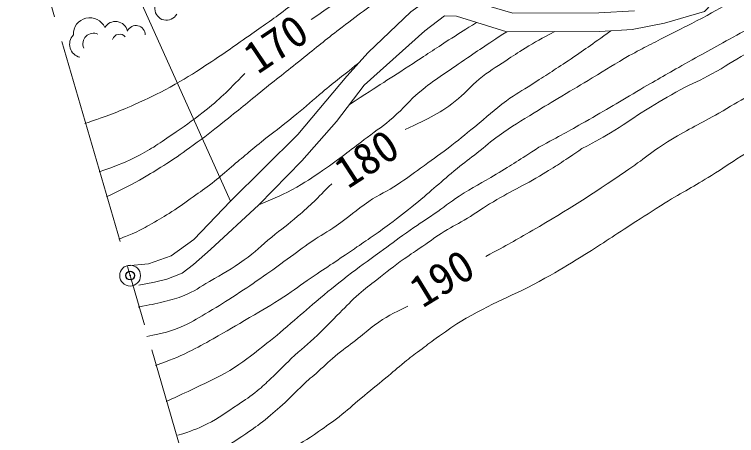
# Model space of a CAD drawing. Units: millimetres, scale not verified. Extents: x 40000 to 680000, y 20000 to 380000.
# Drawn here: x 80451 to 122074, y 242229 to 266510 of the extents above; entities that cross this region are included whole.
import ezdxf
from ezdxf.enums import TextEntityAlignment as Align

# ---------------------------------------------------------------- set-up
doc = ezdxf.new("R2010")
doc.units = ezdxf.units.MM
doc.header["$LTSCALE"] = 1000
doc.header["$PDMODE"] = 32
doc.header["$PDSIZE"] = 500
doc.linetypes.add('CHAIN', pattern=[18.5, 12, -1.5, 3.5, -1.5])
for name, color, linetype, lineweight in [('M-BGD', 7, 'Continuous', 13), ('M-BMK', 2, 'CHAIN', 13), ('M-BMK-SRVR', 3, 'Continuous', 13), ('M-STR-HTXT', 7, 'Continuous', 13)]:
    doc.layers.add(name, color=color, linetype=linetype, lineweight=lineweight)
doc.layers.add('M-BGD-RSTR', color=6, linetype='Continuous')
doc.styles.add('ＭＳ ゴシック', font='')
doc.styles.get('ＭＳ ゴシック').set_extended_font_data('MS Gothic')

msp = doc.modelspace()

# ---------------------------------------------------------------- linework, layer by layer
at = {"layer": 'M-BGD'}
for points in [[(122365, 268924), (120218, 266672), (117923, 266012), (116058, 265633)], [(99609, 262951), (100838, 264318), (103306, 266653), (104902, 267820), (105493, 267761), (107015, 267214), (109172, 266579), (114137, 266594), (116191, 266727)], [(116058, 265633), (114196, 265530), (108832, 265515), (105936, 266402), (105242, 266431), (104104, 265574), (100614, 262423)], [(86923, 252015), (88179, 252124), (89485, 252601), (90791, 253531), (92902, 255741), (96795, 259585), (99609, 262951)], [(100614, 262423), (99006, 260338), (97021, 258077), (94534, 255540), (91746, 252953), (90766, 252099), (90113, 251596), (89234, 251245), (88531, 251069), (87630, 250909)]]:
    msp.add_lwpolyline(points, dxfattribs=at)
for centre, radius, start, end in [((89211, 266844), 669, 106.3154, 332.099), ((84790, 265382), 943, 23.1275, 183.4423), ((86271, 265395), 710, 12.7167, 149.791), ((87455, 265332), 538, 359.2822, 155.9563), ((84393, 264789), 764, 135.4441, 257.3349), ((85006, 264821), 608, 65.8409, 204.1591), ((86516, 264944), 427, 41.1653, 162.2135)]:
    msp.add_arc(centre, radius, start, end, dxfattribs=at)
for points, knots in [([(84514, 260221), (85881, 260702), (86277, 260829), (87367, 261315), (88184, 261680), (88641, 261889), (89426, 262320), (90253, 262773), (90696, 263063), (91486, 263576), (92475, 264217), (93008, 264607), (93973, 265284), (94803, 265865), (95278, 266176), (96083, 266791), (96815, 267350), (97194, 267703), (97917, 268273), (99071, 269184), (99753, 269647), (100906, 270559), (101760, 271234), (102220, 271635), (103067, 272318), (103766, 272882), (104147, 273212), (104863, 273756), (105472, 274218), (105827, 274458), (106444, 274908), (106958, 275283), (107246, 275494), (107759, 275869), (108336, 276290), (108653, 276535), (109237, 276947), (109628, 277223), (109855, 277367), (110257, 277627), (111330, 278324), (111948, 278690), (113042, 279354), (113695, 279750), (114065, 279964), (114727, 280344), (115388, 280724), (115765, 280925), (116426, 281305), (117081, 281681), (117453, 281884), (118096, 282280), (118753, 282684), (119105, 282937), (119751, 283359), (120589, 283906), (120850, 284078), (121894, 284762)], [0, 0, 0, 0, 1, 1, 1, 2, 2, 2, 3, 3, 3, 4, 4, 4, 5, 5, 5, 6, 6, 6, 7, 7, 7, 8, 8, 8, 9, 9, 9, 10, 10, 10, 11, 11, 11, 12, 12, 12, 13, 13, 13, 14, 14, 14, 15, 15, 15, 16, 16, 16, 17, 17, 17, 18, 18, 18, 19, 19, 19, 19]), ([(120088, 266294), (121678, 267181), (122076, 267404), (123350, 268117), (124872, 268970), (125727, 269441), (127244, 270303), (128749, 271158), (129598, 271629), (131087, 272513), (132227, 273190), (132845, 273605), (133976, 274297), (134750, 274770), (135218, 274982), (135960, 275503), (136565, 275927), (136839, 276248), (137417, 276709), (138015, 277184), (138378, 277414), (138975, 277889), (139493, 278302), (139786, 278530), (140281, 278969), (140998, 279604), (141219, 279858), (142014, 280703)], [0, 0, 0, 0, 1, 1, 1, 2, 2, 2, 3, 3, 3, 4, 4, 4, 5, 5, 5, 6, 6, 6, 7, 7, 7, 8, 8, 8, 9, 9, 9, 9]), ([(97558, 266220), (99676, 267649), (100209, 268008), (101904, 269159), (103201, 270041), (103919, 270546), (105220, 271420), (106650, 272380), (107466, 272895), (108903, 273845), (110145, 274666), (110533, 274924), (112078, 275952)], [0, 0, 0, 0, 1, 1, 1, 2, 2, 2, 3, 3, 3, 4, 4, 4, 4]), ([(113485, 275073), (111260, 273696), (110687, 273346), (108913, 272209), (107563, 271345), (106817, 270845), (105472, 269974), (104167, 269129), (103413, 268691), (102131, 267813), (101018, 267052), (100415, 266595), (99342, 265779), (98475, 265119), (98009, 264724), (97157, 264045), (96233, 263311), (95716, 262899), (94795, 262161), (93881, 261428), (93381, 261002), (92459, 260277), (91797, 259757), (91432, 259458), (90750, 258965), (90165, 258542), (89833, 258309), (89229, 257913), (88739, 257593), (88457, 257425), (87951, 257131), (87116, 256645), (86815, 256511), (85756, 255990)], [0, 0, 0, 0, 1, 1, 1, 2, 2, 2, 3, 3, 3, 4, 4, 4, 5, 5, 5, 6, 6, 6, 7, 7, 7, 8, 8, 8, 9, 9, 9, 10, 10, 10, 11, 11, 11, 11]), ([(110677, 258849), (111971, 259549), (112307, 259733), (113342, 260319), (114609, 261035), (115299, 261472), (116558, 262203), (117546, 262776), (118100, 263097), (119095, 263660), (120257, 264317), (120913, 264676), (122084, 265317), (123170, 265913), (123786, 266230), (124872, 266825), (126044, 267466), (126412, 267672), (127862, 268483)], [0, 0, 0, 0, 1, 1, 1, 2, 2, 2, 3, 3, 3, 4, 4, 4, 5, 5, 5, 6, 6, 6, 6]), ([(107615, 252556), (108927, 253254), (109277, 253458), (110328, 254064), (112472, 255299), (113626, 256073), (115678, 257455), (116713, 258151), (117224, 258644), (118291, 259289), (119347, 259927), (119979, 260215), (121054, 260821), (121743, 261209), (122112, 261459), (122813, 261826), (123827, 262358), (124436, 262575), (125475, 263057), (126427, 263498), (126973, 263718), (127912, 264187), (129589, 265024), (130534, 265486), (132157, 266423), (133240, 267048), (133601, 267263), (134895, 268081)], [0, 0, 0, 0, 1, 1, 1, 2, 2, 2, 3, 3, 3, 4, 4, 4, 5, 5, 5, 6, 6, 6, 7, 7, 7, 8, 8, 8, 9, 9, 9, 9]), ([(113164, 258774), (114076, 259267), (114327, 259402), (115050, 259841), (115760, 260272), (116127, 260562), (116834, 260997), (117616, 261478), (118062, 261737), (118869, 262177), (119554, 262552), (119967, 262706), (120652, 263082), (121431, 263509), (121834, 263808), (122612, 264237), (123453, 264702), (123934, 264946), (124797, 265368), (125582, 265751), (126043, 265922), (126832, 266297), (127743, 266731), (128035, 266883), (129143, 267453)], [0, 0, 0, 0, 1, 1, 1, 2, 2, 2, 3, 3, 3, 4, 4, 4, 5, 5, 5, 6, 6, 6, 7, 7, 7, 8, 8, 8, 8]), ([(88579, 246272), (89490, 246605), (89764, 246696), (90487, 247047), (91054, 247322), (91356, 247507), (91906, 247815), (92731, 248279), (93191, 248544), (94004, 249027), (94777, 249486), (95217, 249732), (95970, 250224), (96598, 250635), (96931, 250894), (97551, 251318), (98522, 251982), (99079, 252335), (100048, 253002), (100843, 253549), (101298, 253844), (102072, 254421), (102666, 254862), (102993, 255118), (103565, 255588), (104516, 256371), (105018, 256846), (105971, 257627), (106414, 257990), (106677, 258176), (107126, 258531), (107619, 258921), (107873, 259168), (108382, 259536), (109148, 260089), (109616, 260342), (110417, 260842), (111029, 261225), (111381, 261425), (111999, 261797), (112686, 262210), (113071, 262440), (113758, 262852), (114592, 263352), (115045, 263658), (115893, 264133), (116762, 264620), (117268, 264859), (118154, 265314), (118907, 265701), (119147, 265822), (120088, 266294)], [0, 0, 0, 0, 1, 1, 1, 2, 2, 2, 3, 3, 3, 4, 4, 4, 5, 5, 5, 6, 6, 6, 7, 7, 7, 8, 8, 8, 9, 9, 9, 10, 10, 10, 11, 11, 11, 12, 12, 12, 13, 13, 13, 14, 14, 14, 15, 15, 15, 16, 16, 16, 17, 17, 17, 17]), ([(99767, 261325), (101552, 262471), (102004, 262759), (103432, 263689), (104301, 264254), (104780, 264582), (105653, 265141), (106212, 265498), (106390, 265612), (107088, 266049)], [0, 0, 0, 0, 1, 1, 1, 2, 2, 2, 3, 3, 3, 3]), ([(88083, 247944), (89062, 248150), (89412, 248201), (90196, 248551), (90789, 248816), (91089, 249032), (91648, 249363), (92273, 249733), (92618, 249950), (93228, 250345), (93853, 250750), (94197, 250986), (94808, 251412), (95347, 251789), (95642, 252009), (96175, 252395), (96726, 252794), (97023, 253035), (97584, 253420), (98122, 253789), (98458, 253944), (98993, 254316), (99746, 254840), (100110, 255215), (100872, 255726), (101500, 256146), (101904, 256297), (102538, 256708), (103070, 257053), (103347, 257277), (103862, 257647), (104482, 258094), (104834, 258337), (105442, 258800), (106055, 259268), (106380, 259553), (106979, 260039), (107698, 260621), (108072, 260983), (108815, 261533), (109358, 261936), (109701, 262105), (110267, 262473), (111086, 263005), (111550, 263295), (112360, 263840), (113335, 264495), (113643, 264720), (114824, 265565)], [0, 0, 0, 0, 1, 1, 1, 2, 2, 2, 3, 3, 3, 4, 4, 4, 5, 5, 5, 6, 6, 6, 7, 7, 7, 8, 8, 8, 9, 9, 9, 10, 10, 10, 11, 11, 11, 12, 12, 12, 13, 13, 13, 14, 14, 14, 15, 15, 15, 16, 16, 16, 16]), ([(94534, 255540), (95578, 255968), (95906, 256092), (96727, 256557), (97420, 256949), (97785, 257209), (98436, 257667), (99371, 258327), (99873, 258726), (100784, 259418), (101371, 259865), (101721, 260089), (102279, 260571), (102910, 261118), (103175, 261523), (103819, 262053), (104704, 262782), (105263, 263109), (106205, 263762), (107219, 264464), (107556, 264682), (108832, 265515)], [0, 0, 0, 0, 1, 1, 1, 2, 2, 2, 3, 3, 3, 4, 4, 4, 5, 5, 5, 6, 6, 6, 7, 7, 7, 7]), ([(102965, 259868), (104421, 260586), (104969, 260774), (106040, 261662), (106530, 262068), (106747, 262362), (107235, 262772), (107795, 263242), (108167, 263430), (108773, 263840), (109202, 264130), (109442, 264293), (109883, 264565), (110533, 264968), (110766, 265084), (111591, 265523)], [0, 0, 0, 0, 1, 1, 1, 2, 2, 2, 3, 3, 3, 4, 4, 4, 5, 5, 5, 5]), ([(86468, 253564), (86895, 253712), (87021, 253759), (87364, 253914), (87764, 254095), (87972, 254229), (88355, 254444), (88816, 254704), (89074, 254853), (89519, 255139), (90010, 255455), (90269, 255654), (90745, 255991), (91175, 256296), (91426, 256456), (91840, 256782), (92234, 257092), (92438, 257286), (92822, 257608), (93551, 258219), (93952, 258569), (94690, 259168), (95396, 259741), (95820, 260025), (96522, 260602), (97120, 261092), (97435, 261391), (98029, 261887), (98893, 262608), (99182, 262830), (100275, 263692)], [0, 0, 0, 0, 1, 1, 1, 2, 2, 2, 3, 3, 3, 4, 4, 4, 5, 5, 5, 6, 6, 6, 7, 7, 7, 8, 8, 8, 9, 9, 9, 10, 10, 10, 10]), ([(85330, 257443), (86300, 257767), (86609, 257879), (87385, 258257), (88263, 258686), (88709, 259017), (89520, 259564), (90242, 260051), (90645, 260329), (91328, 260870), (92336, 261666), (92650, 262012), (93740, 263105)], [0, 0, 0, 0, 1, 1, 1, 2, 2, 2, 3, 3, 3, 4, 4, 4, 4]), ([(89196, 244189), (90014, 244565), (90227, 244665), (90882, 244983), (91663, 245363), (92124, 245536), (92866, 245988), (93653, 246466), (94048, 246806), (94776, 247369), (95420, 247869), (95761, 248174), (96383, 248701), (96957, 249186), (97265, 249474), (97840, 249957), (98529, 250535), (98913, 250863), (99624, 251414), (100345, 251973), (100773, 252255), (101508, 252795), (102107, 253236), (102433, 253496), (103040, 253926), (103658, 254363), (104027, 254573), (104648, 255006), (105213, 255400), (105502, 255660), (106080, 256036), (106891, 256564), (107388, 256790), (108215, 257292), (109188, 257883), (109497, 258086), (110677, 258849)], [0, 0, 0, 0, 1, 1, 1, 2, 2, 2, 3, 3, 3, 4, 4, 4, 5, 5, 5, 6, 6, 6, 7, 7, 7, 8, 8, 8, 9, 9, 9, 10, 10, 10, 11, 11, 11, 12, 12, 12, 12]), ([(89877, 242245), (90668, 242498), (90927, 242588), (91560, 242898), (92289, 243254), (92644, 243553), (93319, 244003), (93769, 244304), (94027, 244468), (94449, 244807), (94769, 245064), (94929, 245230), (95228, 245511), (95698, 245953), (95937, 246225), (96408, 246666), (96987, 247207), (97341, 247477), (97916, 248023), (98429, 248510), (98693, 248806), (99197, 249304), (99626, 249728), (99852, 249982), (100302, 250384), (100687, 250728), (100926, 250894), (101332, 251213), (101943, 251693), (102285, 251963), (102915, 252419), (103327, 252717), (103575, 252859), (103995, 253147), (104477, 253478), (104729, 253691), (105226, 254001), (105732, 254318), (106048, 254442), (106557, 254755), (107065, 255067), (107329, 255275), (107838, 255584), (109021, 256302), (109750, 256592), (110928, 257317), (111816, 257863), (112111, 258056), (113164, 258774)], [0, 0, 0, 0, 1, 1, 1, 2, 2, 2, 3, 3, 3, 4, 4, 4, 5, 5, 5, 6, 6, 6, 7, 7, 7, 8, 8, 8, 9, 9, 9, 10, 10, 10, 11, 11, 11, 12, 12, 12, 13, 13, 13, 14, 14, 14, 15, 15, 15, 16, 16, 16, 16]), ([(87583, 249634), (88302, 249772), (88505, 249807), (89086, 249961), (89540, 250081), (89805, 250121), (90239, 250302), (90838, 250553), (91130, 250785), (91691, 251114), (92486, 251579), (92954, 251809), (93698, 252352), (94348, 252827), (94655, 253165), (95278, 253676), (95856, 254150), (96204, 254386), (96773, 254872), (97580, 255561), (97831, 255833), (98737, 256751)], [0, 0, 0, 0, 1, 1, 1, 2, 2, 2, 3, 3, 3, 4, 4, 4, 5, 5, 5, 6, 6, 6, 7, 7, 7, 7]), ([(90375, 240192), (91228, 240696), (91452, 240828), (92131, 241255), (92786, 241667), (93153, 241897), (93789, 242336), (94229, 242639), (94479, 242805), (94895, 243139), (95360, 243515), (95610, 243739), (96050, 244144), (96453, 244515), (96654, 244750), (97055, 245124), (97400, 245446), (97606, 245614), (97959, 245928), (98401, 246320), (98634, 246557), (99090, 246933), (99538, 247302), (99815, 247476), (100270, 247837), (100637, 248127), (100823, 248314), (101200, 248591), (101901, 249106), (102211, 249230), (103134, 249696)], [0, 0, 0, 0, 1, 1, 1, 2, 2, 2, 3, 3, 3, 4, 4, 4, 5, 5, 5, 6, 6, 6, 7, 7, 7, 8, 8, 8, 9, 9, 9, 10, 10, 10, 10])]:
    msp.add_open_spline(points, degree=3, knots=knots, dxfattribs=at)
at = {"layer": 'M-BGD-RSTR'}
msp.add_point((87118, 251451), dxfattribs=at)
at = {"layer": 'M-BMK'}
msp.add_line((78001, 282700), (93325, 230177), dxfattribs=at)
at = {"layer": 'M-BMK-SRVR'}
msp.add_circle((87118, 251451), 600, dxfattribs=at)
msp.add_point((87118, 251451), dxfattribs=at)
at = {"layer": 'M-STR-HTXT'}
msp.add_line((74275, 297267), (92902, 255741), dxfattribs=at)
msp.add_open_spline([(91227, 238191), (92345, 238775), (92651, 238928), (93538, 239447), (94203, 239836), (94592, 240032), (95221, 240477), (95632, 240767), (95824, 240979), (96226, 241281), (96888, 241776), (97307, 241986), (97984, 242461), (98450, 242788), (98717, 242964), (99165, 243315), (99669, 243711), (99929, 243960), (100421, 244370), (100978, 244834), (101295, 245088), (101853, 245551), (102276, 245903), (102504, 246111), (102933, 246455), (103271, 246727), (103466, 246873), (103812, 247134), (104182, 247412), (104389, 247569), (104767, 247837), (105302, 248216), (105588, 248451), (106148, 248792), (107981, 249904), (109164, 250246), (111031, 251300), (111855, 251765), (112314, 252030), (113116, 252531), (114254, 253242), (114876, 253665), (116005, 254390), (116770, 254882), (117193, 255166), (117964, 255646), (118991, 256286), (119600, 256589), (120627, 257229), (121302, 257649), (121667, 257905), (122335, 258334), (122981, 258749), (123345, 258978), (123993, 259389), (125267, 260197), (125979, 260651), (127259, 261449), (128118, 261985), (128606, 262276), (129469, 262805), (130480, 263424), (131040, 263779), (132057, 264388), (133158, 265048), (133515, 265252), (134895, 266046)], degree=3, knots=[0, 0, 0, 0, 1, 1, 1, 2, 2, 2, 3, 3, 3, 4, 4, 4, 5, 5, 5, 6, 6, 6, 7, 7, 7, 8, 8, 8, 9, 9, 9, 10, 10, 10, 11, 11, 11, 12, 12, 12, 13, 13, 13, 14, 14, 14, 15, 15, 15, 16, 16, 16, 17, 17, 17, 18, 18, 18, 19, 19, 19, 20, 20, 20, 21, 21, 21, 22, 22, 22, 22], dxfattribs=at)

# ---------------------------------------------------------------- texts
at = {"layer": 'M-BGD', "style": 'ＭＳ ゴシック'}
for s, rotation, p in [('170', 33.879, (96333, 263613)), ('180', 33.019, (101541, 256977)), ('190', 31.427, (105850, 250056))]:
    msp.add_text(s, height=1833, rotation=rotation, dxfattribs=at).set_placement(p, align=Align.BOTTOM_CENTER)

doc.saveas('drawing.dxf')
